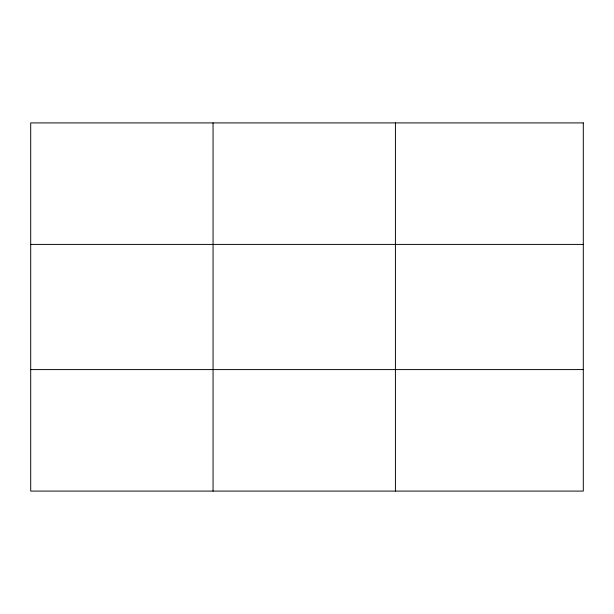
<?xml version="1.0" encoding="UTF-8"?>
<svg xmlns="http://www.w3.org/2000/svg" width="614" height="614" viewBox="0 0 614 614"><rect width="100%" height="100%" fill="white"/><g stroke="black" fill="none" stroke-linecap="round" stroke-linejoin="round"><path stroke-width="0.92" d="M213.058 122.907L213.058 491.093M395.416 122.907L395.416 491.093M30.7 244.41L583.3 244.41M30.7 369.59L583.3 369.59M583.3 122.907L583.3 491.093L30.7 491.093L30.7 122.907L583.3 122.907"/></g></svg>
